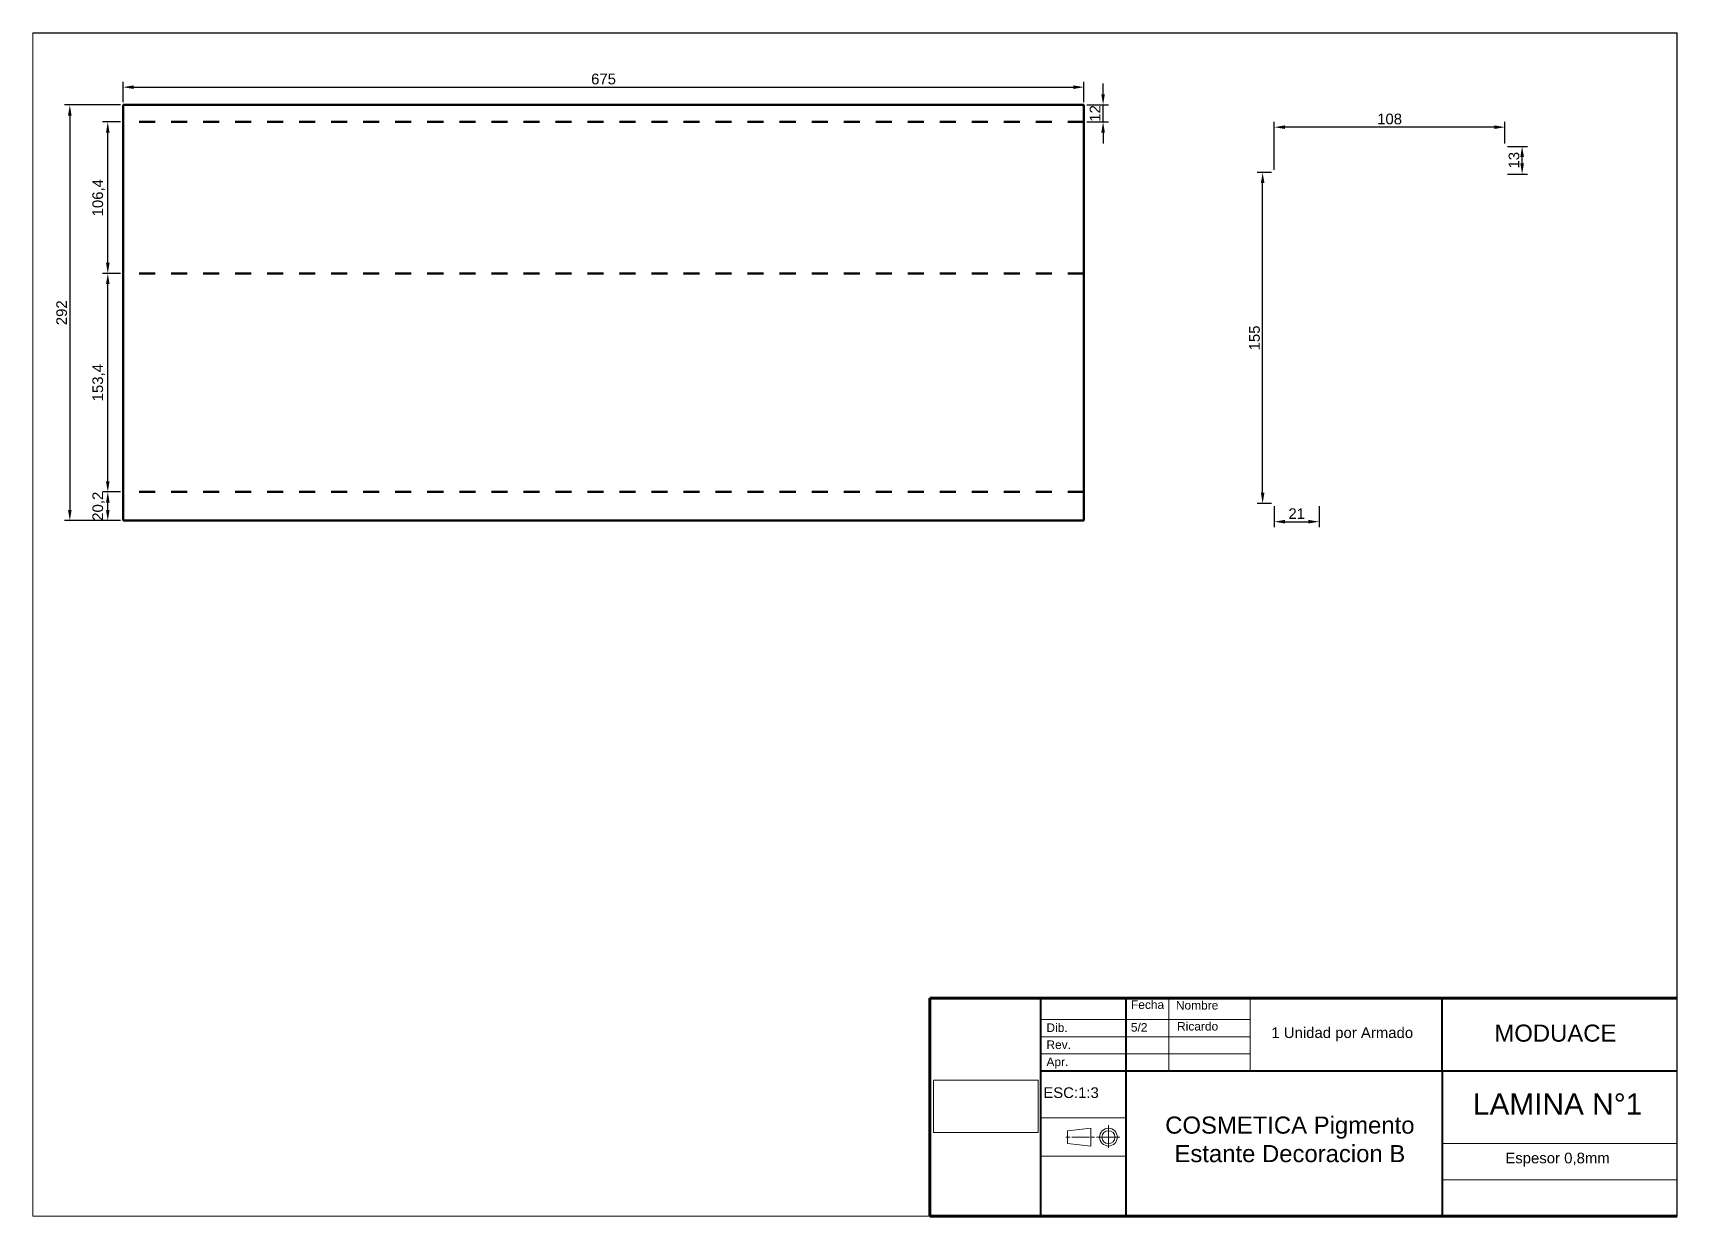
# Paper-space layout 'Decoracion B' of a CAD drawing. Header units: millimetres. Extents: x 25 to 410, y 10 to 287.
# The model-space entities are those that its viewports show. They can reach past a viewport. Long polylines and large blocks are cut down to what shows.
import ezdxf

# ---------------------------------------------------------------- set-up
doc = ezdxf.new("R2010")
doc.units = ezdxf.units.MM
doc.linetypes.add('JIS_02_1.2', pattern=[2.5, 1.25, -1.25])
doc.layers.add('logo', color=7, linetype='Continuous', lineweight=13, true_color=0xffffff)
doc.layers.add('PDF4_Texto', color=7, linetype='Continuous')
doc.layers.add('Rotulo', color=7, linetype='Continuous', lineweight=20)
doc.styles.add('Annotative', font='arial.ttf')
doc.styles.add('PDF Arial', font='arial.ttf')
doc.styles.get("Standard").update_dxf_attribs({"font": 'arial.ttf'})
doc.dimstyles.new('ISO-25', dxfattribs={"dimtxt": 2.5, "dimasz": 2.5, "dimexe": 1.25, "dimexo": 0.625, "dimtad": 1, "dimtxsty": 'Standard', "dimcen": 2.5, "dimadec": 0, "dimazin": 0, "dimtfac": 1, "dimtmove": 0, "dimatfit": 3, "dimfxl": 1, "dimarcsym": 0})
picture_1 = doc.add_image_def('image1.jpg', size_in_pixel=(62, 31))

# ---------------------------------------------------------------- blocks, each defined once
blk = doc.blocks.new('*D272')
at = {"color": 0, "lineweight": -2, "transparency": 16777216}
for p, q in [((46.12, 270.77), (46.12, 275.54)), ((48.62, 274.29), (268.62, 274.29)), ((271.12, 270.77), (271.12, 275.54))]:
    blk.add_line(p, q, dxfattribs=at)
at = {"color": 0, "transparency": 16777216}
for points in [[(48.62, 274.71), (48.62, 273.87), (46.12, 274.29)], [(268.62, 274.71), (268.62, 273.87), (271.12, 274.29)]]:
    blk.add_solid(points, dxfattribs=at)
at = {"layer": 'Defpoints', "color": 0, "transparency": 16777216}
for p in [(271.12, 274.29), (46.12, 270.14), (271.12, 270.14)]:
    blk.add_point(p, dxfattribs=at)
at = {"color": 0, "transparency": 16777216, "insert": (158.62, 276.19), "char_height": 2.5, "attachment_point": 5}
blk.add_mtext('675', dxfattribs=at)
blk = doc.blocks.new('*D273')
at = {"color": 0, "lineweight": -2, "transparency": 16777216}
for p, q in [((45.5, 230.68), (41.29, 230.68)), ((42.54, 182.04), (42.54, 228.18)), ((45.5, 179.54), (41.29, 179.54))]:
    blk.add_line(p, q, dxfattribs=at)
at = {"color": 0, "transparency": 16777216}
for points in [[(42.12, 228.18), (42.96, 228.18), (42.54, 230.68)], [(42.12, 182.04), (42.96, 182.04), (42.54, 179.54)]]:
    blk.add_solid(points, dxfattribs=at)
at = {"layer": 'Defpoints', "color": 0, "transparency": 16777216}
for p in [(42.54, 230.68), (46.12, 230.68), (46.12, 179.54)]:
    blk.add_point(p, dxfattribs=at)
at = {"color": 0, "transparency": 16777216, "insert": (40.41, 205.11), "char_height": 2.5, "attachment_point": 5, "rotation": 90}
blk.add_mtext('153,4', dxfattribs=at)
blk = doc.blocks.new('*D274')
at = {"color": 0, "lineweight": -2, "transparency": 16777216}
for p, q in [((45.5, 266.14), (41.29, 266.14)), ((42.54, 233.18), (42.54, 263.64)), ((45.5, 230.68), (41.29, 230.68))]:
    blk.add_line(p, q, dxfattribs=at)
at = {"color": 0, "transparency": 16777216}
for points in [[(42.12, 263.64), (42.96, 263.64), (42.54, 266.14)], [(42.12, 233.18), (42.96, 233.18), (42.54, 230.68)]]:
    blk.add_solid(points, dxfattribs=at)
at = {"layer": 'Defpoints', "color": 0, "transparency": 16777216}
for p in [(42.54, 266.14), (46.12, 266.14), (46.12, 230.68)]:
    blk.add_point(p, dxfattribs=at)
at = {"color": 0, "transparency": 16777216, "insert": (40.41, 248.41), "char_height": 2.5, "attachment_point": 5, "rotation": 90}
blk.add_mtext('106,4', dxfattribs=at)
blk = doc.blocks.new('*D275')
at = {"color": 0, "lineweight": -2, "transparency": 16777216}
for p, q in [((45.5, 179.54), (41.29, 179.54)), ((42.54, 175.31), (42.54, 177.04)), ((45.5, 172.81), (41.29, 172.81))]:
    blk.add_line(p, q, dxfattribs=at)
at = {"color": 0, "transparency": 16777216}
for points in [[(42.12, 177.04), (42.96, 177.04), (42.54, 179.54)], [(42.12, 175.31), (42.96, 175.31), (42.54, 172.81)]]:
    blk.add_solid(points, dxfattribs=at)
at = {"layer": 'Defpoints', "color": 0, "transparency": 16777216}
for p in [(42.54, 179.54), (46.12, 179.54), (46.12, 172.81)]:
    blk.add_point(p, dxfattribs=at)
at = {"color": 0, "transparency": 16777216, "insert": (40.41, 176.18), "char_height": 2.5, "attachment_point": 5, "rotation": 90}
blk.add_mtext('20,2', dxfattribs=at)
blk = doc.blocks.new('*D276')
at = {"color": 0, "lineweight": -2, "transparency": 16777216}
for p, q in [((275.59, 272.64), (275.59, 275.14)), ((271.75, 270.14), (276.84, 270.14)), ((275.59, 266.14), (275.59, 270.14)), ((271.75, 266.14), (276.84, 266.14)), ((275.59, 263.64), (275.59, 261.14))]:
    blk.add_line(p, q, dxfattribs=at)
at = {"color": 0, "transparency": 16777216}
for points in [[(275.17, 272.64), (276.01, 272.64), (275.59, 270.14)], [(275.17, 263.64), (276.01, 263.64), (275.59, 266.14)]]:
    blk.add_solid(points, dxfattribs=at)
at = {"layer": 'Defpoints', "color": 0, "transparency": 16777216}
for p in [(271.12, 270.14), (275.59, 270.14), (271.12, 266.14)]:
    blk.add_point(p, dxfattribs=at)
at = {"color": 0, "transparency": 16777216, "insert": (273.71, 268.14), "char_height": 2.5, "attachment_point": 5, "rotation": 90}
blk.add_mtext('12', dxfattribs=at)
blk = doc.blocks.new('*D277')
at = {"color": 0, "lineweight": -2, "transparency": 16777216}
for p, q in [((45.5, 270.14), (32.4, 270.14)), ((33.65, 267.64), (33.65, 175.31)), ((45.5, 172.81), (32.4, 172.81))]:
    blk.add_line(p, q, dxfattribs=at)
at = {"color": 0, "transparency": 16777216}
for points in [[(33.23, 267.64), (34.07, 267.64), (33.65, 270.14)], [(33.23, 175.31), (34.07, 175.31), (33.65, 172.81)]]:
    blk.add_solid(points, dxfattribs=at)
at = {"layer": 'Defpoints', "color": 0, "transparency": 16777216}
for p in [(46.12, 270.14), (33.65, 172.81), (46.12, 172.81)]:
    blk.add_point(p, dxfattribs=at)
at = {"color": 0, "transparency": 16777216, "insert": (31.75, 221.48), "char_height": 2.5, "attachment_point": 5, "rotation": 90}
blk.add_mtext('292', dxfattribs=at)
blk = doc.blocks.new('*D306')
at = {"color": 0, "lineweight": -2, "transparency": 16777216}
for p, q in [((370.3, 260.44), (374.96, 260.44)), ((373.71, 256.44), (373.71, 257.94)), ((370.3, 253.94), (374.96, 253.94))]:
    blk.add_line(p, q, dxfattribs=at)
at = {"color": 0, "transparency": 16777216}
for points in [[(373.29, 257.94), (374.13, 257.94), (373.71, 260.44)], [(373.29, 256.44), (374.13, 256.44), (373.71, 253.94)]]:
    blk.add_solid(points, dxfattribs=at)
at = {"layer": 'Defpoints', "color": 0, "transparency": 16777216}
for p in [(369.68, 260.44), (373.71, 260.44), (369.68, 253.94)]:
    blk.add_point(p, dxfattribs=at)
at = {"color": 0, "transparency": 16777216, "insert": (371.81, 257.19), "char_height": 2.5, "attachment_point": 5, "rotation": 90}
blk.add_mtext('13', dxfattribs=at)
blk = doc.blocks.new('*D307')
at = {"color": 0, "lineweight": -2, "transparency": 16777216}
for p, q in [((315.68, 254.97), (315.68, 266.18)), ((369.68, 261.07), (369.68, 266.18)), ((367.18, 264.93), (318.18, 264.93))]:
    blk.add_line(p, q, dxfattribs=at)
at = {"color": 0, "transparency": 16777216}
for points in [[(318.18, 265.35), (318.18, 264.51), (315.68, 264.93)], [(367.18, 265.35), (367.18, 264.51), (369.68, 264.93)]]:
    blk.add_solid(points, dxfattribs=at)
at = {"layer": 'Defpoints', "color": 0, "transparency": 16777216}
for p in [(315.68, 264.93), (369.68, 260.44), (315.68, 254.34)]:
    blk.add_point(p, dxfattribs=at)
at = {"color": 0, "transparency": 16777216, "insert": (342.68, 266.83), "char_height": 2.5, "attachment_point": 5}
blk.add_mtext('108', dxfattribs=at)
blk = doc.blocks.new('*D308')
at = {"color": 0, "lineweight": -2, "transparency": 16777216}
for p, q in [((315.68, 176.22), (315.68, 171.32)), ((326.18, 176.22), (326.18, 171.32)), ((318.18, 172.57), (323.68, 172.57))]:
    blk.add_line(p, q, dxfattribs=at)
at = {"color": 0, "transparency": 16777216}
for points in [[(318.18, 172.99), (318.18, 172.15), (315.68, 172.57)], [(323.68, 172.99), (323.68, 172.15), (326.18, 172.57)]]:
    blk.add_solid(points, dxfattribs=at)
at = {"layer": 'Defpoints', "color": 0, "transparency": 16777216}
for p in [(315.68, 176.84), (326.18, 176.84), (326.18, 172.57)]:
    blk.add_point(p, dxfattribs=at)
at = {"color": 0, "transparency": 16777216, "insert": (320.93, 174.45), "char_height": 2.5, "attachment_point": 5}
blk.add_mtext('21', dxfattribs=at)
blk = doc.blocks.new('*D309')
at = {"color": 0, "lineweight": -2, "transparency": 16777216}
for p, q in [((315.05, 254.34), (311.7, 254.34)), ((312.95, 179.34), (312.95, 251.84)), ((315.05, 176.84), (311.7, 176.84))]:
    blk.add_line(p, q, dxfattribs=at)
at = {"color": 0, "transparency": 16777216}
for points in [[(312.53, 251.84), (313.37, 251.84), (312.95, 254.34)], [(312.53, 179.34), (313.37, 179.34), (312.95, 176.84)]]:
    blk.add_solid(points, dxfattribs=at)
at = {"layer": 'Defpoints', "color": 0, "transparency": 16777216}
for p in [(312.95, 254.34), (315.68, 254.34), (315.68, 176.84)]:
    blk.add_point(p, dxfattribs=at)
at = {"color": 0, "transparency": 16777216, "insert": (311.05, 215.59), "char_height": 2.5, "attachment_point": 5, "rotation": 90}
blk.add_mtext('155', dxfattribs=at)

msp = doc.modelspace()

# ---------------------------------------------------------------- linework, layer by layer
at = {"lineweight": 50, "extrusion": (-1, 0, 6.12323e-17)}
for p, q in [((5981.2, 1422.7), (5306.2, 1422.7)), ((5306.2, 1422.7), (5306.2, 1410.7)), ((5981.2, 1410.7), (5981.2, 1422.7)), ((5306.2, 1410.7), (5306.2, 1304.3)), ((5981.2, 1304.3), (5981.2, 1410.7)), ((5306.2, 1150.9), (5306.2, 1304.3)), ((5981.2, 1150.9), (5981.2, 1304.3)), ((5306.2, 1130.7), (5306.2, 1150.9)), ((5981.2, 1130.7), (5981.2, 1150.9)), ((5981.2, 1130.7), (5306.2, 1130.7))]:
    msp.add_line(p, q, dxfattribs=at)
at = {"linetype": 'JIS_02_1.2', "lineweight": 50, "extrusion": (-1, 0, 6.12323e-17)}
for p, q in [((5981.2, 1410.7), (5306.2, 1410.7)), ((5981.2, 1304.3), (5306.2, 1304.3)), ((5981.2, 1150.9), (5306.2, 1150.9))]:
    msp.add_line(p, q, dxfattribs=at)

psp = doc.layouts.new('Decoracion B')

# ---------------------------------------------------------------- linework, layer by layer
for p in [(25, 287), (410, 10)]:
    psp.add_line(p, (410, 287))
at = {"layer": 'Rotulo', "lineweight": 60}
for p, q in [((235, 10), (235, 61)), ((235, 61), (410, 61)), ((235, 10), (235, 61)), ((235, 10), (410, 10))]:
    psp.add_line(p, q, dxfattribs=at)
at = {"layer": 'Rotulo', "lineweight": 40}
for p, q in [((261, 10), (261, 61)), ((281, 10), (281, 61)), ((355, 44), (355, 61)), ((261, 44), (410, 44)), ((355, 44), (355, 10))]:
    psp.add_line(p, q, dxfattribs=at)
at = {"layer": 'Rotulo', "lineweight": 20}
for p, q in [((291, 44), (291, 61)), ((310, 44), (310, 61)), ((261, 33), (281, 33)), ((355, 27), (410, 27)), ((261, 24), (281, 24)), ((355, 18.5), (410, 18.5))]:
    psp.add_line(p, q, dxfattribs=at)
at = {"layer": 'Rotulo'}
for p, q in [((261, 56), (310, 56)), ((261, 52), (310, 52)), ((261, 48), (310, 48)), ((276.8501, 31.3252), (276.8501, 25.977)), ((267.8627, 28.4819), (266.8632, 28.4819)), ((267.2757, 29.9978), (272.7188, 30.5578)), ((267.2757, 29.9978), (267.2757, 26.9659)), ((267.2757, 26.9659), (272.7188, 26.4059)), ((268.268, 28.4819), (272.4371, 28.4819)), ((272.7188, 30.5578), (272.7188, 26.4059)), ((273.6027, 28.4819), (272.7267, 28.4819)), ((274.0265, 28.4819), (279.5091, 28.4819)), ((410, 10), (25, 10))]:
    psp.add_line(p, q, dxfattribs=at)
for radius in [2.0759, 1.5159]:
    psp.add_circle((276.8501, 28.4819), radius, dxfattribs=at)

# ---------------------------------------------------------------- texts
at = {"insert": (381.9978, 23.2259), "char_height": 2.5, "attachment_point": 5}
psp.add_mtext_dynamic_manual_height_columns('Espesor 0,8mm', width=55, gutter_width=12.5, heights=[0], dxfattribs=at)
at = {"layer": 'PDF4_Texto', "insert": (331.5904, 52.5649), "char_height": 2.500015, "width": 31.969617, "attachment_point": 5, "style": 'PDF Arial'}
psp.add_mtext('1 Unidad por Armado', dxfattribs=at)
at = {"layer": 'PDF4_Texto', "insert": (319.3233, 27.9436), "char_height": 4.000023, "attachment_point": 5, "style": 'PDF Arial'}
psp.add_mtext('COSMETICA Pigmento\\PEstante Decoracion B', dxfattribs=at)
at = {"layer": 'Rotulo', "attachment_point": 1}
for s, insert, char_height, width in [('{\\fArial|b0|i0|c0|p0;\\H0.6667x;Fecha}', (282.1199, 60.5), 3, 19.13511), ('{\\fArial|b0|i0|c0|p0;\\H0.6667x;Nombre}', (292.6299, 60.3589), 3, 19.13511), ('{\\fArial|b0|i0|c0|p0;Dib.}', (262.3269, 55.1166), 2, 18.575986), ('5/2', (282.0949, 55.1912), 2, 36.644615), ('Ricardo', (292.9138, 55.4433), 2, 36.644615), ('{\\fArial|b0|i0|c0|p0;MODUACE}', (367.2239, 54.8416), 4, 58.901736), ('{\\fArial|b0|i0|c0|p0;Rev.}', (262.3269, 51.1166), 2, 18.575986), ('{\\fArial|b0|i0|c0|p0;Apr.}', (262.3269, 47.1166), 2, 18.575986), ('ESC:1:3', (261.5864, 40.1521), 2.5, 17.499369)]:
    psp.add_mtext(s, dxfattribs=dict(at, insert=insert, char_height=char_height, width=width))
at = {"layer": 'Rotulo', "insert": (362.1798, 38.7143), "char_height": 5, "width": 53.740761, "attachment_point": 1, "style": 'Annotative'}
psp.add_mtext('\\pxql;LAMINA N°1', dxfattribs=at)

# ---------------------------------------------------------------- dimensions: what is measured, and where the dimension line sits
for base, p1, p2, override, picture, middle in [((271.1231, 274.2888), (46.1231, 270.1423), (271.1231, 270.1423), {"dimlfac": -3}, '*D272', (158.6231, 276.1902)), ((315.6787, 264.9287), (369.6787, 260.4445), (315.6787, 254.3445), {"dimlfac": -2}, '*D307', (342.6787, 266.8301)), ((326.1787, 172.57), (315.6787, 176.8445), (326.1787, 176.8445), {"dimlfac": -2}, '*D308', (320.9287, 174.4501))]:
    dim = psp.add_linear_dim(base=base, p1=p1, p2=p2, dimstyle='ISO-25', override=override)
    dim.commit()
    dim.dimension.update_dxf_attribs({"geometry": picture, "text_midpoint": middle})
for base, p1, p2, picture, middle in [((275.5909, 270.1423), (271.1231, 266.1423), (271.1231, 270.1423), '*D276', (275.5909, 268.1423)), ((42.5404, 179.5423), (46.1231, 172.809), (46.1231, 179.5423), '*D275', (42.5404, 176.1756))]:
    dim = psp.add_linear_dim(base=base, p1=p1, p2=p2, angle=90, dimstyle='ISO-25', override={"dimlfac": -3})
    dim.commit()
    dim.dimension.update_dxf_attribs({"geometry": picture, "text_midpoint": middle, "dimtype": 160})
for base, p1, p2, override, picture, middle in [((33.6516, 172.809), (46.1231, 270.1423), (46.1231, 172.809), {"dimlfac": -3}, '*D277', (31.7502, 221.4756)), ((42.5404, 266.1423), (46.1231, 230.6756), (46.1231, 266.1423), {"dimlfac": -3, "dimtmove": 1}, '*D274', (40.413, 248.409)), ((373.7112, 260.4445), (369.6787, 253.9445), (369.6787, 260.4445), {"dimlfac": -2}, '*D306', (371.809, 257.1945)), ((312.95, 254.3445), (315.6787, 176.8445), (315.6787, 254.3445), {"dimlfac": -2}, '*D309', (311.0485, 215.5945)), ((42.5404, 230.6756), (46.1231, 179.5423), (46.1231, 230.6756), {"dimlfac": -3}, '*D273', (40.413, 205.109))]:
    dim = psp.add_linear_dim(base=base, p1=p1, p2=p2, angle=90, dimstyle='ISO-25', override=override)
    dim.commit()
    dim.dimension.update_dxf_attribs({"geometry": picture, "text_midpoint": middle})

# ---------------------------------------------------------------- pictures from other files: only their frames are drawn
at = {"layer": 'logo'}
image = psp.add_image(picture_1, insert=(235.9068, 29.6084), size_in_units=(24.4925, 12.2462), dxfattribs=at)
image.dxf.flags = 7

# ---------------------------------------------------------------- viewports
at = {"layer": '0'}
psp.add_viewport(center=(217.5, 148.5), size=(385, 277), view_center_point=(5820.3748, 1057.7264), view_height=831.000033, dxfattribs=at)

doc.saveas('drawing.dxf')
